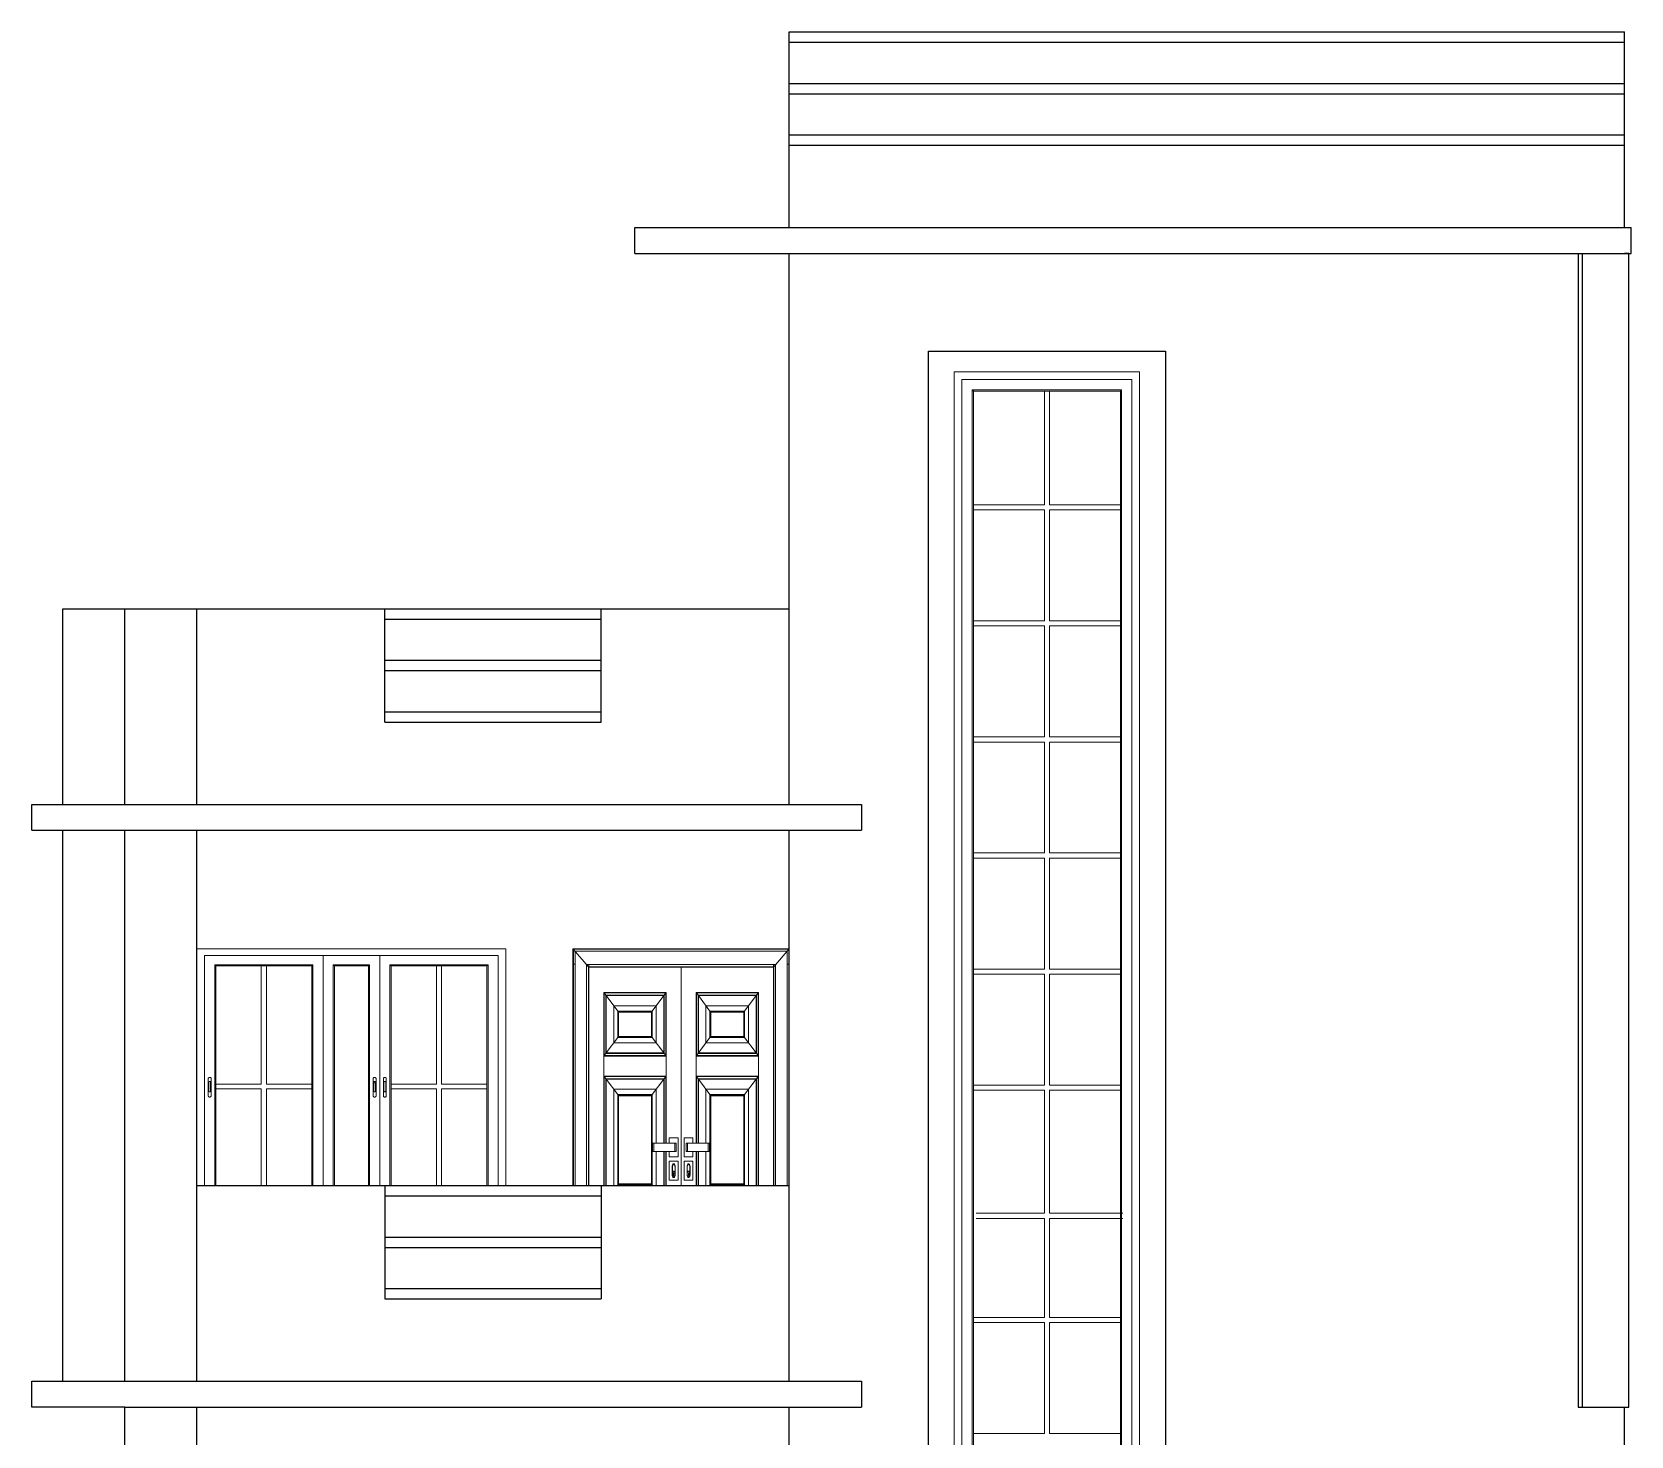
# Model space of a CAD drawing. Header units: inches. Extents: x -10117506 to -5032697, y -6529230 to -3254494.
# Drawn here: x -5047812.7 to -5047502.3, y -3261093.3 to -3260820.6 of the extents above; entities that cross this region are included whole.
import ezdxf

# ---------------------------------------------------------------- set-up
doc = ezdxf.new("R2010")
doc.units = ezdxf.units.IN
doc.header["$LTSCALE"] = 2
doc.header["$MEASUREMENT"] = 0
doc.layers.get('0').update_dxf_attribs({"linetype": 'CONTINUOUS'})
doc.layers.add('F-FURNITURE', color=30, linetype='CONTINUOUS', lineweight=13)
doc.layers.add('window', color=4, linetype='CONTINUOUS', lineweight=13)

msp = doc.modelspace()

# ---------------------------------------------------------------- linework, layer by layer
at = {"ltscale": 0.5}
for p, q in [((-5047665.7, -3260820.63), (-5047503.57, -3260820.63)), ((-5047665.7, -3260858.63), (-5047665.7, -3260820.63)), ((-5047503.57, -3260858.63), (-5047503.57, -3260820.63)), ((-5047665.7, -3260822.63), (-5047503.57, -3260822.63)), ((-5047665.7, -3260830.63), (-5047503.57, -3260830.63)), ((-5047665.7, -3260832.63), (-5047503.57, -3260832.63)), ((-5047665.7, -3260840.63), (-5047503.57, -3260840.63)), ((-5047665.7, -3260842.63), (-5047503.57, -3260842.63)), ((-5047695.7, -3260858.63), (-5047502.32, -3260858.63)), ((-5047695.7, -3260863.63), (-5047695.7, -3260858.63)), ((-5047502.32, -3260863.63), (-5047502.32, -3260858.63)), ((-5047695.7, -3260863.63), (-5047502.32, -3260863.63)), ((-5047665.7, -3260970.63), (-5047665.7, -3260863.63)), ((-5047512.6, -3260863.63), (-5047512.6, -3261087.63)), ((-5047511.76, -3261087.63), (-5047511.76, -3260863.63)), ((-5047502.74, -3260863.63), (-5047503.57, -3260863.63)), ((-5047502.74, -3261087.63), (-5047502.74, -3260863.63)), ((-5047638.7, -3260886.63), (-5047638.7, -3260882.63)), ((-5047638.7, -3260882.63), (-5047592.7, -3260882.63)), ((-5047592.7, -3260882.63), (-5047592.7, -3261167.63)), ((-5047638.7, -3261167.63), (-5047638.7, -3260886.63)), ((-5047806.7, -3260970.63), (-5047806.7, -3260932.63)), ((-5047806.7, -3260932.63), (-5047794.7, -3260932.63)), ((-5047794.7, -3260970.63), (-5047794.7, -3260932.63)), ((-5047794.7, -3260932.63), (-5047665.7, -3260932.63)), ((-5047780.7, -3260970.63), (-5047780.7, -3260932.63)), ((-5047744.2, -3260954.63), (-5047744.2, -3260932.63)), ((-5047702.2, -3260954.63), (-5047702.2, -3260932.63)), ((-5047744.2, -3260934.63), (-5047702.2, -3260934.63)), ((-5047744.2, -3260942.63), (-5047702.2, -3260942.63)), ((-5047744.2, -3260944.63), (-5047702.2, -3260944.63)), ((-5047744.2, -3260952.63), (-5047702.2, -3260952.63)), ((-5047744.2, -3260954.63), (-5047702.2, -3260954.63)), ((-5047812.7, -3260970.63), (-5047651.7, -3260970.63)), ((-5047812.7, -3260975.63), (-5047812.7, -3260970.63)), ((-5047651.7, -3260970.63), (-5047651.7, -3260975.63)), ((-5047812.7, -3260975.63), (-5047651.7, -3260975.63)), ((-5047806.7, -3261082.63), (-5047806.7, -3260975.63)), ((-5047794.7, -3261082.63), (-5047794.7, -3260975.63)), ((-5047780.7, -3261082.63), (-5047780.7, -3260975.63)), ((-5047665.7, -3261082.63), (-5047665.7, -3260975.63)), ((-5047780.7, -3261044.63), (-5047665.7, -3261044.63)), ((-5047744.2, -3261044.63), (-5047744.2, -3261066.63)), ((-5047744.2, -3261046.63), (-5047702.2, -3261046.63)), ((-5047702.2, -3261044.63), (-5047702.2, -3261066.63)), ((-5047744.2, -3261054.63), (-5047702.2, -3261054.63)), ((-5047744.2, -3261056.63), (-5047702.2, -3261056.63)), ((-5047744.2, -3261064.63), (-5047702.2, -3261064.63)), ((-5047744.2, -3261066.63), (-5047702.2, -3261066.63)), ((-5047812.7, -3261082.63), (-5047651.7, -3261082.63)), ((-5047812.7, -3261087.63), (-5047812.7, -3261082.63)), ((-5047651.7, -3261082.63), (-5047651.7, -3261087.63)), ((-5047794.7, -3261087.63), (-5047812.7, -3261087.63)), ((-5047794.7, -3261087.63), (-5047651.7, -3261087.63)), ((-5047794.7, -3261194.63), (-5047794.7, -3261087.63)), ((-5047780.7, -3261194.63), (-5047780.7, -3261087.63)), ((-5047665.7, -3261194.63), (-5047665.7, -3261087.63)), ((-5047512.6, -3261087.63), (-5047502.74, -3261087.63)), ((-5047503.57, -3261194.63), (-5047503.57, -3261087.63))]:
    msp.add_line(p, q, dxfattribs=at)
at = {"layer": 'F-FURNITURE'}
for p, q in [((-5047707.7, -3261044.63), (-5047707.7, -3260998.63)), ((-5047707.7, -3260998.63), (-5047665.7, -3260998.63)), ((-5047707.63, -3261044.63), (-5047707.63, -3260998.71)), ((-5047707.63, -3260998.71), (-5047665.76, -3260998.71)), ((-5047707.63, -3260998.71), (-5047704.7, -3261002.13)), ((-5047707.61, -3260998.73), (-5047665.78, -3260998.73)), ((-5047707.61, -3261001.63), (-5047707.61, -3260998.73)), ((-5047707.27, -3261044.63), (-5047707.27, -3260999.13)), ((-5047707.27, -3260999.13), (-5047666.12, -3260999.13)), ((-5047665.76, -3260998.71), (-5047668.7, -3261002.13)), ((-5047666.12, -3260999.13), (-5047666.12, -3261044.63)), ((-5047665.78, -3260998.73), (-5047665.78, -3261044.63)), ((-5047665.76, -3260998.71), (-5047665.76, -3261044.63)), ((-5047707.61, -3261001.63), (-5047707.55, -3261001.63)), ((-5047707.61, -3261044.63), (-5047707.61, -3261001.63)), ((-5047707.51, -3261001.63), (-5047707.47, -3261001.63)), ((-5047707.42, -3261001.63), (-5047707.32, -3261001.63)), ((-5047705.04, -3261044.63), (-5047705.04, -3261001.73)), ((-5047705.04, -3261001.73), (-5047668.35, -3261001.73)), ((-5047704.7, -3261044.63), (-5047704.7, -3261002.13)), ((-5047704.7, -3261002.13), (-5047668.7, -3261002.13)), ((-5047704.61, -3261001.73), (-5047704.61, -3261001.79)), ((-5047704.61, -3261001.84), (-5047704.61, -3261001.89)), ((-5047704.61, -3261001.94), (-5047704.61, -3261002.02)), ((-5047704.61, -3261002.05), (-5047704.61, -3261002.13)), ((-5047704.61, -3261044.63), (-5047704.61, -3261002.23)), ((-5047704.61, -3261002.23), (-5047668.78, -3261002.23)), ((-5047686.7, -3261044.63), (-5047686.7, -3261002.23)), ((-5047668.78, -3261001.73), (-5047668.78, -3261001.79)), ((-5047668.78, -3261001.84), (-5047668.78, -3261001.89)), ((-5047668.78, -3261001.94), (-5047668.78, -3261002.02)), ((-5047668.78, -3261002.05), (-5047668.78, -3261002.13)), ((-5047668.78, -3261002.23), (-5047668.78, -3261044.63)), ((-5047668.7, -3261002.13), (-5047668.7, -3261044.63)), ((-5047668.35, -3261001.73), (-5047668.35, -3261044.63)), ((-5047666.12, -3261001.63), (-5047666.02, -3261001.63)), ((-5047665.97, -3261001.63), (-5047665.92, -3261001.63)), ((-5047665.88, -3261001.63), (-5047665.81, -3261001.63)), ((-5047701.71, -3261044.63), (-5047701.71, -3261007.13)), ((-5047689.59, -3261007.13), (-5047701.71, -3261007.13)), ((-5047701.64, -3261019.4), (-5047701.64, -3261007.23)), ((-5047701.64, -3261007.23), (-5047689.67, -3261007.23)), ((-5047701.64, -3261007.23), (-5047701.31, -3261007.68)), ((-5047690, -3261007.68), (-5047689.67, -3261007.23)), ((-5047689.67, -3261007.23), (-5047689.67, -3261019.4)), ((-5047689.59, -3261007.13), (-5047689.59, -3261036.41)), ((-5047683.8, -3261036.41), (-5047683.8, -3261007.13)), ((-5047671.68, -3261007.13), (-5047683.8, -3261007.13)), ((-5047683.72, -3261019.4), (-5047683.72, -3261007.23)), ((-5047683.72, -3261007.23), (-5047671.75, -3261007.23)), ((-5047683.72, -3261007.23), (-5047683.39, -3261007.68)), ((-5047672.08, -3261007.68), (-5047671.75, -3261007.23)), ((-5047671.75, -3261007.23), (-5047671.75, -3261019.4)), ((-5047671.68, -3261007.13), (-5047671.68, -3261044.63)), ((-5047701.31, -3261018.96), (-5047701.31, -3261007.68)), ((-5047701.31, -3261007.68), (-5047690, -3261007.68)), ((-5047701.25, -3261018.88), (-5047701.25, -3261007.75)), ((-5047701.25, -3261007.75), (-5047690.05, -3261007.75)), ((-5047699.01, -3261010.74), (-5047701.25, -3261007.75)), ((-5047691.52, -3261009.71), (-5047699.78, -3261009.71)), ((-5047699.78, -3261009.71), (-5047699.78, -3261016.92)), ((-5047690.05, -3261007.75), (-5047692.29, -3261010.74)), ((-5047691.52, -3261016.92), (-5047691.52, -3261009.71)), ((-5047690.05, -3261007.75), (-5047690.05, -3261018.88)), ((-5047690, -3261007.68), (-5047690, -3261018.96)), ((-5047689.98, -3261007.65), (-5047689.98, -3261018.98)), ((-5047683.39, -3261018.96), (-5047683.39, -3261007.68)), ((-5047683.39, -3261007.68), (-5047672.08, -3261007.68)), ((-5047683.34, -3261018.88), (-5047683.34, -3261007.75)), ((-5047683.34, -3261007.75), (-5047672.14, -3261007.75)), ((-5047681.1, -3261010.74), (-5047683.34, -3261007.75)), ((-5047673.61, -3261009.71), (-5047681.87, -3261009.71)), ((-5047681.87, -3261009.71), (-5047681.87, -3261016.92)), ((-5047672.14, -3261007.75), (-5047674.38, -3261010.74)), ((-5047673.61, -3261016.92), (-5047673.61, -3261009.71)), ((-5047672.14, -3261007.75), (-5047672.14, -3261018.88)), ((-5047672.08, -3261007.68), (-5047672.08, -3261018.96)), ((-5047672.06, -3261007.65), (-5047672.06, -3261018.98)), ((-5047692.29, -3261010.74), (-5047699.01, -3261010.74)), ((-5047699.01, -3261010.74), (-5047699.01, -3261015.89)), ((-5047698.93, -3261010.84), (-5047698.93, -3261015.79)), ((-5047692.37, -3261010.84), (-5047698.93, -3261010.84)), ((-5047698.86, -3261010.94), (-5047698.86, -3261015.69)), ((-5047692.45, -3261010.94), (-5047698.86, -3261010.94)), ((-5047692.45, -3261015.69), (-5047692.45, -3261010.94)), ((-5047692.37, -3261015.79), (-5047692.37, -3261010.84)), ((-5047692.29, -3261015.89), (-5047692.29, -3261010.74)), ((-5047674.38, -3261010.74), (-5047681.1, -3261010.74)), ((-5047681.1, -3261010.74), (-5047681.1, -3261015.89)), ((-5047681.02, -3261010.84), (-5047681.02, -3261015.79)), ((-5047674.46, -3261010.84), (-5047681.02, -3261010.84)), ((-5047680.94, -3261010.94), (-5047680.94, -3261015.69)), ((-5047674.53, -3261010.94), (-5047680.94, -3261010.94)), ((-5047674.53, -3261015.69), (-5047674.53, -3261010.94)), ((-5047674.46, -3261015.79), (-5047674.46, -3261010.84)), ((-5047674.38, -3261015.89), (-5047674.38, -3261010.74)), ((-5047701.25, -3261018.88), (-5047699.01, -3261015.89)), ((-5047699.01, -3261015.89), (-5047692.29, -3261015.89)), ((-5047698.93, -3261015.79), (-5047692.37, -3261015.79)), ((-5047698.86, -3261015.69), (-5047692.45, -3261015.69)), ((-5047692.29, -3261015.89), (-5047690.05, -3261018.88)), ((-5047683.34, -3261018.88), (-5047681.1, -3261015.89)), ((-5047681.1, -3261015.89), (-5047674.38, -3261015.89)), ((-5047681.02, -3261015.79), (-5047674.46, -3261015.79)), ((-5047680.94, -3261015.69), (-5047674.53, -3261015.69)), ((-5047674.38, -3261015.89), (-5047672.14, -3261018.88)), ((-5047689.59, -3261019.5), (-5047701.71, -3261019.5)), ((-5047701.64, -3261019.4), (-5047701.31, -3261018.96)), ((-5047689.67, -3261019.4), (-5047701.64, -3261019.4)), ((-5047689.98, -3261018.98), (-5047701.33, -3261018.98)), ((-5047690, -3261018.96), (-5047701.31, -3261018.96)), ((-5047690.05, -3261018.88), (-5047701.25, -3261018.88)), ((-5047699.78, -3261016.92), (-5047691.52, -3261016.92)), ((-5047689.67, -3261019.4), (-5047690, -3261018.96)), ((-5047671.68, -3261019.5), (-5047683.8, -3261019.5)), ((-5047683.72, -3261019.4), (-5047683.39, -3261018.96)), ((-5047671.75, -3261019.4), (-5047683.72, -3261019.4)), ((-5047672.06, -3261018.98), (-5047683.41, -3261018.98)), ((-5047672.08, -3261018.96), (-5047683.39, -3261018.96)), ((-5047672.14, -3261018.88), (-5047683.34, -3261018.88)), ((-5047681.87, -3261016.92), (-5047673.61, -3261016.92)), ((-5047671.75, -3261019.4), (-5047672.08, -3261018.96)), ((-5047689.59, -3261023.37), (-5047701.71, -3261023.37)), ((-5047701.64, -3261044.63), (-5047701.64, -3261023.47)), ((-5047701.64, -3261023.47), (-5047689.67, -3261023.47)), ((-5047701.64, -3261023.47), (-5047701.33, -3261023.88)), ((-5047701.33, -3261023.88), (-5047689.98, -3261023.88)), ((-5047701.33, -3261023.88), (-5047701.31, -3261023.9)), ((-5047701.31, -3261044.63), (-5047701.31, -3261023.9)), ((-5047701.31, -3261023.9), (-5047689.99, -3261023.9)), ((-5047699.01, -3261026.97), (-5047701.25, -3261023.98)), ((-5047701.25, -3261044.63), (-5047701.25, -3261023.98)), ((-5047701.25, -3261023.98), (-5047690.05, -3261023.98)), ((-5047699.78, -3261025.94), (-5047691.52, -3261025.94)), ((-5047699.78, -3261025.94), (-5047699.78, -3261044.63)), ((-5047690.05, -3261023.98), (-5047692.29, -3261026.97)), ((-5047691.52, -3261025.94), (-5047691.52, -3261036.41)), ((-5047690.05, -3261023.98), (-5047690.05, -3261036.41)), ((-5047689.98, -3261023.88), (-5047689.99, -3261023.9)), ((-5047689.99, -3261023.9), (-5047689.99, -3261036.41)), ((-5047689.67, -3261023.47), (-5047689.98, -3261023.88)), ((-5047689.98, -3261023.88), (-5047689.98, -3261036.41)), ((-5047689.67, -3261023.47), (-5047689.67, -3261036.41)), ((-5047671.68, -3261023.37), (-5047683.8, -3261023.37)), ((-5047683.72, -3261036.41), (-5047683.72, -3261023.47)), ((-5047683.72, -3261023.47), (-5047671.75, -3261023.47)), ((-5047683.72, -3261023.47), (-5047683.41, -3261023.88)), ((-5047683.41, -3261023.88), (-5047672.06, -3261023.88)), ((-5047683.41, -3261023.88), (-5047683.4, -3261023.9)), ((-5047683.4, -3261036.41), (-5047683.4, -3261023.9)), ((-5047683.4, -3261023.9), (-5047672.08, -3261023.9)), ((-5047681.1, -3261026.97), (-5047683.34, -3261023.98)), ((-5047683.34, -3261036.41), (-5047683.34, -3261023.98)), ((-5047683.34, -3261023.98), (-5047672.14, -3261023.98)), ((-5047681.87, -3261025.94), (-5047673.61, -3261025.94)), ((-5047681.87, -3261025.94), (-5047681.87, -3261036.41)), ((-5047672.14, -3261023.98), (-5047674.38, -3261026.97)), ((-5047673.61, -3261025.94), (-5047673.61, -3261044.63)), ((-5047672.14, -3261023.98), (-5047672.14, -3261044.63)), ((-5047672.06, -3261023.88), (-5047672.08, -3261023.9)), ((-5047672.08, -3261023.9), (-5047672.08, -3261044.63)), ((-5047671.75, -3261023.47), (-5047672.06, -3261023.88)), ((-5047672.06, -3261023.88), (-5047672.06, -3261044.63)), ((-5047671.75, -3261023.47), (-5047671.75, -3261044.63)), ((-5047699.01, -3261026.97), (-5047692.29, -3261026.97)), ((-5047699.01, -3261044.5), (-5047699.01, -3261026.97)), ((-5047692.37, -3261027.08), (-5047698.93, -3261027.08)), ((-5047698.93, -3261027.08), (-5047698.93, -3261044.39)), ((-5047692.45, -3261027.18), (-5047698.86, -3261027.18)), ((-5047698.86, -3261027.18), (-5047698.86, -3261044.29)), ((-5047692.45, -3261044.29), (-5047692.45, -3261027.18)), ((-5047692.37, -3261044.39), (-5047692.37, -3261027.08)), ((-5047692.29, -3261026.97), (-5047692.29, -3261044.5)), ((-5047681.1, -3261026.97), (-5047674.38, -3261026.97)), ((-5047681.1, -3261044.5), (-5047681.1, -3261026.97)), ((-5047674.46, -3261027.08), (-5047681.02, -3261027.08)), ((-5047681.02, -3261027.08), (-5047681.02, -3261044.39)), ((-5047674.53, -3261027.18), (-5047680.94, -3261027.18)), ((-5047680.94, -3261027.18), (-5047680.94, -3261044.29)), ((-5047674.53, -3261044.29), (-5047674.53, -3261027.18)), ((-5047674.46, -3261044.39), (-5047674.46, -3261027.08)), ((-5047674.38, -3261026.97), (-5047674.38, -3261044.5)), ((-5047692.22, -3261036.41), (-5047692.22, -3261038.01)), ((-5047692.22, -3261036.41), (-5047687.66, -3261036.41)), ((-5047692.22, -3261038.01), (-5047687.66, -3261038.01)), ((-5047691.97, -3261036.41), (-5047691.97, -3261038.01)), ((-5047691.52, -3261038.01), (-5047691.52, -3261044.63)), ((-5047690.05, -3261038.01), (-5047690.05, -3261044.63)), ((-5047689.99, -3261038.01), (-5047689.99, -3261044.63)), ((-5047689.98, -3261038.01), (-5047689.98, -3261044.63)), ((-5047689.67, -3261038.01), (-5047689.67, -3261044.63)), ((-5047689.59, -3261038.01), (-5047689.59, -3261044.63)), ((-5047688.99, -3261035.35), (-5047688.99, -3261036.41)), ((-5047687.29, -3261035.35), (-5047688.99, -3261035.35)), ((-5047688.99, -3261038.01), (-5047688.99, -3261039.07)), ((-5047687.9, -3261036.41), (-5047687.9, -3261038.01)), ((-5047687.66, -3261036.41), (-5047687.66, -3261038.01)), ((-5047687.29, -3261035.35), (-5047687.29, -3261039.07)), ((-5047684.4, -3261035.35), (-5047686.1, -3261035.35)), ((-5047686.1, -3261035.35), (-5047686.1, -3261039.07)), ((-5047685.73, -3261036.41), (-5047685.73, -3261038.01)), ((-5047681.17, -3261036.41), (-5047685.73, -3261036.41)), ((-5047681.17, -3261038.01), (-5047685.73, -3261038.01)), ((-5047685.49, -3261036.41), (-5047685.49, -3261038.01)), ((-5047684.4, -3261035.35), (-5047684.4, -3261036.41)), ((-5047684.4, -3261038.01), (-5047684.4, -3261039.07)), ((-5047683.8, -3261044.63), (-5047683.8, -3261038.01)), ((-5047683.72, -3261044.63), (-5047683.72, -3261038.01)), ((-5047683.4, -3261044.63), (-5047683.4, -3261038.01)), ((-5047683.34, -3261044.63), (-5047683.34, -3261038.01)), ((-5047681.87, -3261044.63), (-5047681.87, -3261038.01)), ((-5047681.42, -3261036.41), (-5047681.42, -3261038.01)), ((-5047681.17, -3261036.41), (-5047681.17, -3261038.01)), ((-5047688.99, -3261039.07), (-5047687.29, -3261039.07)), ((-5047688.99, -3261039.87), (-5047687.29, -3261039.87)), ((-5047688.99, -3261043.59), (-5047688.99, -3261039.87)), ((-5047688.44, -3261040.89), (-5047688.45, -3261041.07)), ((-5047688.45, -3261042.4), (-5047688.45, -3261041.07)), ((-5047688.41, -3261040.73), (-5047688.44, -3261040.89)), ((-5047688.36, -3261040.6), (-5047688.41, -3261040.73)), ((-5047688.4, -3261041.07), (-5047688.39, -3261040.92)), ((-5047688.4, -3261042.39), (-5047688.4, -3261041.07)), ((-5047688.39, -3261040.92), (-5047688.37, -3261040.78)), ((-5047688.37, -3261040.78), (-5047688.33, -3261040.67)), ((-5047688.3, -3261040.49), (-5047688.36, -3261040.6)), ((-5047688.33, -3261040.67), (-5047688.27, -3261040.58)), ((-5047688.22, -3261040.42), (-5047688.3, -3261040.49)), ((-5047688.27, -3261040.58), (-5047688.21, -3261040.52)), ((-5047688.14, -3261040.4), (-5047688.22, -3261040.42)), ((-5047688.21, -3261040.52), (-5047688.14, -3261040.5)), ((-5047688.06, -3261040.42), (-5047688.14, -3261040.4)), ((-5047688.14, -3261040.5), (-5047688.08, -3261040.52)), ((-5047688.08, -3261040.52), (-5047688.01, -3261040.58)), ((-5047687.99, -3261040.49), (-5047688.06, -3261040.42)), ((-5047688.01, -3261040.58), (-5047687.96, -3261040.67)), ((-5047687.93, -3261040.6), (-5047687.99, -3261040.49)), ((-5047687.96, -3261040.67), (-5047687.92, -3261040.78)), ((-5047687.88, -3261040.73), (-5047687.93, -3261040.6)), ((-5047687.92, -3261040.78), (-5047687.89, -3261040.92)), ((-5047687.89, -3261040.92), (-5047687.88, -3261041.07)), ((-5047687.85, -3261040.89), (-5047687.88, -3261040.73)), ((-5047687.88, -3261041.07), (-5047687.88, -3261042.39)), ((-5047687.84, -3261041.07), (-5047687.85, -3261040.89)), ((-5047687.84, -3261042.4), (-5047687.84, -3261041.07)), ((-5047687.29, -3261039.87), (-5047687.29, -3261043.59)), ((-5047686.1, -3261039.07), (-5047684.4, -3261039.07)), ((-5047686.1, -3261039.87), (-5047686.1, -3261043.59)), ((-5047684.4, -3261039.87), (-5047686.1, -3261039.87)), ((-5047685.55, -3261041.07), (-5047685.54, -3261040.89)), ((-5047685.55, -3261042.4), (-5047685.55, -3261041.07)), ((-5047685.54, -3261040.89), (-5047685.51, -3261040.73)), ((-5047685.51, -3261040.73), (-5047685.46, -3261040.6)), ((-5047685.5, -3261040.92), (-5047685.51, -3261041.07)), ((-5047685.51, -3261041.07), (-5047685.51, -3261042.39)), ((-5047685.47, -3261040.78), (-5047685.5, -3261040.92)), ((-5047685.43, -3261040.67), (-5047685.47, -3261040.78)), ((-5047685.46, -3261040.6), (-5047685.4, -3261040.49)), ((-5047685.38, -3261040.58), (-5047685.43, -3261040.67)), ((-5047685.4, -3261040.49), (-5047685.33, -3261040.42)), ((-5047685.31, -3261040.52), (-5047685.38, -3261040.58)), ((-5047685.33, -3261040.42), (-5047685.25, -3261040.4)), ((-5047685.25, -3261040.5), (-5047685.31, -3261040.52)), ((-5047685.25, -3261040.4), (-5047685.17, -3261040.42)), ((-5047685.18, -3261040.52), (-5047685.25, -3261040.5)), ((-5047685.12, -3261040.58), (-5047685.18, -3261040.52)), ((-5047685.17, -3261040.42), (-5047685.1, -3261040.49)), ((-5047685.06, -3261040.67), (-5047685.12, -3261040.58)), ((-5047685.1, -3261040.49), (-5047685.03, -3261040.6)), ((-5047685.02, -3261040.78), (-5047685.06, -3261040.67)), ((-5047685.03, -3261040.6), (-5047684.98, -3261040.73)), ((-5047685, -3261040.92), (-5047685.02, -3261040.78)), ((-5047684.99, -3261041.07), (-5047685, -3261040.92)), ((-5047684.99, -3261042.39), (-5047684.99, -3261041.07)), ((-5047684.98, -3261040.73), (-5047684.95, -3261040.89)), ((-5047684.95, -3261040.89), (-5047684.94, -3261041.07)), ((-5047684.94, -3261042.4), (-5047684.94, -3261041.07)), ((-5047684.4, -3261043.59), (-5047684.4, -3261039.87)), ((-5047699.11, -3261044.63), (-5047699.01, -3261044.5)), ((-5047692.29, -3261044.5), (-5047699.01, -3261044.5)), ((-5047698.93, -3261044.39), (-5047692.37, -3261044.39)), ((-5047698.86, -3261044.29), (-5047692.45, -3261044.29)), ((-5047692.29, -3261044.5), (-5047692.19, -3261044.63)), ((-5047687.29, -3261043.59), (-5047688.99, -3261043.59)), ((-5047688.45, -3261042.4), (-5047688.44, -3261042.57)), ((-5047688.44, -3261042.57), (-5047688.41, -3261042.73)), ((-5047688.41, -3261042.73), (-5047688.36, -3261042.87)), ((-5047688.39, -3261042.26), (-5047688.4, -3261042.39)), ((-5047688.4, -3261042.39), (-5047688.4, -3261042.4)), ((-5047688.4, -3261042.4), (-5047688.39, -3261042.54)), ((-5047688.4, -3261042.4), (-5047688.4, -3261042.4)), ((-5047688.37, -3261042.12), (-5047688.39, -3261042.26)), ((-5047688.39, -3261042.54), (-5047688.39, -3261042.55)), ((-5047688.39, -3261042.55), (-5047688.37, -3261042.68)), ((-5047688.33, -3261042), (-5047688.37, -3261042.12)), ((-5047688.37, -3261042.68), (-5047688.37, -3261042.69)), ((-5047688.37, -3261042.69), (-5047688.33, -3261042.8)), ((-5047688.36, -3261042.87), (-5047688.3, -3261042.97)), ((-5047688.27, -3261041.91), (-5047688.33, -3261042)), ((-5047688.33, -3261042.8), (-5047688.32, -3261042.8)), ((-5047688.32, -3261042.8), (-5047688.27, -3261042.89)), ((-5047688.3, -3261042.97), (-5047688.22, -3261043.04)), ((-5047688.21, -3261041.85), (-5047688.27, -3261041.91)), ((-5047688.27, -3261042.89), (-5047688.27, -3261042.89)), ((-5047688.27, -3261042.89), (-5047688.21, -3261042.94)), ((-5047688.22, -3261043.04), (-5047688.14, -3261043.06)), ((-5047688.15, -3261041.83), (-5047688.21, -3261041.85)), ((-5047688.21, -3261042.94), (-5047688.21, -3261042.95)), ((-5047688.21, -3261042.95), (-5047688.14, -3261042.96)), ((-5047688.17, -3261042.13), (-5047688.11, -3261042.13)), ((-5047688.17, -3261042.66), (-5047688.17, -3261042.13)), ((-5047688.11, -3261042.66), (-5047688.17, -3261042.66)), ((-5047688.08, -3261041.85), (-5047688.15, -3261041.83)), ((-5047688.14, -3261042.96), (-5047688.08, -3261042.94)), ((-5047688.14, -3261042.96), (-5047688.14, -3261042.96)), ((-5047688.14, -3261043.06), (-5047688.06, -3261043.04)), ((-5047688.11, -3261042.13), (-5047688.11, -3261042.66)), ((-5047688.02, -3261041.9), (-5047688.08, -3261041.85)), ((-5047688.08, -3261042.94), (-5047688.07, -3261042.94)), ((-5047688.07, -3261042.94), (-5047688.01, -3261042.89)), ((-5047688.06, -3261043.04), (-5047687.99, -3261042.97)), ((-5047687.96, -3261041.99), (-5047688.02, -3261041.9)), ((-5047688.01, -3261042.88), (-5047687.96, -3261042.8)), ((-5047688.01, -3261042.89), (-5047688.01, -3261042.88)), ((-5047687.99, -3261042.97), (-5047687.93, -3261042.87)), ((-5047687.92, -3261042.11), (-5047687.96, -3261041.99)), ((-5047687.96, -3261042.79), (-5047687.92, -3261042.68)), ((-5047687.96, -3261042.8), (-5047687.96, -3261042.79)), ((-5047687.93, -3261042.87), (-5047687.88, -3261042.73)), ((-5047687.89, -3261042.24), (-5047687.92, -3261042.11)), ((-5047687.92, -3261042.67), (-5047687.89, -3261042.54)), ((-5047687.92, -3261042.68), (-5047687.92, -3261042.67)), ((-5047687.88, -3261042.39), (-5047687.89, -3261042.24)), ((-5047687.89, -3261042.54), (-5047687.88, -3261042.39)), ((-5047687.89, -3261042.54), (-5047687.89, -3261042.54)), ((-5047687.88, -3261042.73), (-5047687.85, -3261042.57)), ((-5047687.85, -3261042.57), (-5047687.84, -3261042.4)), ((-5047686.1, -3261043.59), (-5047684.4, -3261043.59)), ((-5047685.54, -3261042.57), (-5047685.55, -3261042.4)), ((-5047685.51, -3261042.73), (-5047685.54, -3261042.57)), ((-5047685.51, -3261042.39), (-5047685.5, -3261042.24)), ((-5047685.5, -3261042.54), (-5047685.51, -3261042.39)), ((-5047685.46, -3261042.87), (-5047685.51, -3261042.73)), ((-5047685.5, -3261042.24), (-5047685.47, -3261042.11)), ((-5047685.5, -3261042.54), (-5047685.5, -3261042.54)), ((-5047685.47, -3261042.67), (-5047685.5, -3261042.54)), ((-5047685.47, -3261042.11), (-5047685.43, -3261041.99)), ((-5047685.47, -3261042.68), (-5047685.47, -3261042.67)), ((-5047685.43, -3261042.79), (-5047685.47, -3261042.68)), ((-5047685.4, -3261042.97), (-5047685.46, -3261042.87)), ((-5047685.43, -3261041.99), (-5047685.37, -3261041.9)), ((-5047685.43, -3261042.8), (-5047685.43, -3261042.79)), ((-5047685.38, -3261042.88), (-5047685.43, -3261042.8)), ((-5047685.33, -3261043.04), (-5047685.4, -3261042.97)), ((-5047685.38, -3261042.89), (-5047685.38, -3261042.88)), ((-5047685.32, -3261042.94), (-5047685.38, -3261042.89)), ((-5047685.37, -3261041.9), (-5047685.31, -3261041.85)), ((-5047685.25, -3261043.06), (-5047685.33, -3261043.04)), ((-5047685.31, -3261042.94), (-5047685.32, -3261042.94)), ((-5047685.31, -3261041.85), (-5047685.24, -3261041.83)), ((-5047685.25, -3261042.96), (-5047685.31, -3261042.94)), ((-5047685.28, -3261042.13), (-5047685.28, -3261042.66)), ((-5047685.22, -3261042.13), (-5047685.28, -3261042.13)), ((-5047685.28, -3261042.66), (-5047685.22, -3261042.66)), ((-5047685.18, -3261042.95), (-5047685.25, -3261042.96)), ((-5047685.25, -3261042.96), (-5047685.25, -3261042.96)), ((-5047685.17, -3261043.04), (-5047685.25, -3261043.06)), ((-5047685.24, -3261041.83), (-5047685.18, -3261041.85)), ((-5047685.22, -3261042.66), (-5047685.22, -3261042.13)), ((-5047685.18, -3261041.85), (-5047685.12, -3261041.91)), ((-5047685.12, -3261042.89), (-5047685.18, -3261042.94)), ((-5047685.18, -3261042.94), (-5047685.18, -3261042.95)), ((-5047685.1, -3261042.97), (-5047685.17, -3261043.04)), ((-5047685.12, -3261041.91), (-5047685.06, -3261042)), ((-5047685.07, -3261042.8), (-5047685.12, -3261042.89)), ((-5047685.12, -3261042.89), (-5047685.12, -3261042.89)), ((-5047685.03, -3261042.87), (-5047685.1, -3261042.97)), ((-5047685.06, -3261042.8), (-5047685.07, -3261042.8)), ((-5047685.06, -3261042), (-5047685.02, -3261042.12)), ((-5047685.02, -3261042.69), (-5047685.06, -3261042.8)), ((-5047684.98, -3261042.73), (-5047685.03, -3261042.87)), ((-5047685.02, -3261042.12), (-5047685, -3261042.26)), ((-5047685, -3261042.55), (-5047685.02, -3261042.68)), ((-5047685.02, -3261042.68), (-5047685.02, -3261042.69)), ((-5047685, -3261042.26), (-5047684.99, -3261042.39)), ((-5047684.99, -3261042.4), (-5047685, -3261042.54)), ((-5047685, -3261042.54), (-5047685, -3261042.55)), ((-5047684.99, -3261042.39), (-5047684.99, -3261042.4)), ((-5047684.99, -3261042.4), (-5047684.99, -3261042.4)), ((-5047684.95, -3261042.57), (-5047684.98, -3261042.73)), ((-5047684.94, -3261042.4), (-5047684.95, -3261042.57)), ((-5047681.2, -3261044.63), (-5047681.1, -3261044.5)), ((-5047674.38, -3261044.5), (-5047681.1, -3261044.5)), ((-5047681.02, -3261044.39), (-5047674.46, -3261044.39)), ((-5047680.94, -3261044.29), (-5047674.53, -3261044.29)), ((-5047674.38, -3261044.5), (-5047674.28, -3261044.63))]:
    msp.add_line(p, q, dxfattribs=at)
at = {"layer": 'window'}
for p, q in [((-5047633.7, -3261164.63), (-5047633.7, -3260886.63)), ((-5047597.7, -3260886.63), (-5047633.7, -3260886.63)), ((-5047632.2, -3260888.13), (-5047599.19, -3260888.13)), ((-5047632.2, -3260888.13), (-5047632.2, -3261162.63)), ((-5047599.19, -3261162.63), (-5047599.19, -3260888.13)), ((-5047597.7, -3261164.63), (-5047597.7, -3260886.63)), ((-5047601.19, -3260890.13), (-5047630.2, -3260890.13)), ((-5047630.2, -3260890.13), (-5047630.2, -3261161.13)), ((-5047629.95, -3260890.38), (-5047630.2, -3260890.13)), ((-5047629.95, -3260890.38), (-5047629.95, -3261160.88)), ((-5047629.95, -3260890.38), (-5047601.44, -3260890.38)), ((-5047616.19, -3260890.38), (-5047616.19, -3260912.43)), ((-5047615.19, -3260890.38), (-5047615.19, -3260912.43)), ((-5047601.44, -3260890.38), (-5047601.19, -3260890.13)), ((-5047601.44, -3261160.88), (-5047601.44, -3260890.38)), ((-5047601.19, -3261161.13), (-5047601.19, -3260890.13)), ((-5047629.95, -3260912.43), (-5047616.19, -3260912.43)), ((-5047629.95, -3260913.43), (-5047616.19, -3260913.43)), ((-5047616.19, -3260913.43), (-5047616.19, -3260934.97)), ((-5047615.19, -3260912.43), (-5047601.44, -3260912.43)), ((-5047615.19, -3260913.43), (-5047615.19, -3260934.97)), ((-5047615.19, -3260913.43), (-5047601.44, -3260913.43)), ((-5047629.95, -3260934.97), (-5047616.19, -3260934.97)), ((-5047629.95, -3260935.97), (-5047616.19, -3260935.97)), ((-5047616.19, -3260935.97), (-5047616.19, -3260957.51)), ((-5047615.19, -3260934.97), (-5047601.44, -3260934.97)), ((-5047615.19, -3260935.97), (-5047615.19, -3260957.51)), ((-5047615.19, -3260935.97), (-5047601.44, -3260935.97)), ((-5047629.95, -3260957.51), (-5047616.19, -3260957.51)), ((-5047615.19, -3260957.51), (-5047601.44, -3260957.51)), ((-5047629.95, -3260958.51), (-5047616.19, -3260958.51)), ((-5047616.19, -3260958.51), (-5047616.19, -3260980.05)), ((-5047615.19, -3260958.51), (-5047615.19, -3260980.05)), ((-5047615.19, -3260958.51), (-5047601.44, -3260958.51)), ((-5047629.95, -3260980.05), (-5047616.19, -3260980.05)), ((-5047629.95, -3260981.05), (-5047616.19, -3260981.05)), ((-5047616.19, -3260981.05), (-5047616.19, -3261002.59)), ((-5047615.19, -3260980.05), (-5047601.44, -3260980.05)), ((-5047615.19, -3260981.05), (-5047615.19, -3261002.59)), ((-5047615.19, -3260981.05), (-5047601.44, -3260981.05)), ((-5047780.7, -3261052.63), (-5047780.7, -3260998.63)), ((-5047720.7, -3260998.63), (-5047780.7, -3260998.63)), ((-5047779.2, -3261044.63), (-5047779.2, -3260999.97)), ((-5047722.2, -3260999.97), (-5047779.2, -3260999.97)), ((-5047756.2, -3260999.97), (-5047756.2, -3261044.63)), ((-5047745.2, -3260999.97), (-5047745.2, -3261044.63)), ((-5047722.2, -3260999.97), (-5047722.2, -3261044.63)), ((-5047720.7, -3261044.63), (-5047720.7, -3260998.63)), ((-5047777.23, -3261044.63), (-5047777.23, -3261001.77)), ((-5047777.23, -3261001.77), (-5047758.16, -3261001.77)), ((-5047776.99, -3261001.99), (-5047777.23, -3261001.77)), ((-5047776.99, -3261044.63), (-5047776.99, -3261001.99)), ((-5047758.4, -3261001.99), (-5047776.99, -3261001.99)), ((-5047768.19, -3261001.99), (-5047768.19, -3261024.96)), ((-5047767.2, -3261001.99), (-5047767.2, -3261024.96)), ((-5047758.4, -3261001.99), (-5047758.16, -3261001.77)), ((-5047758.4, -3261001.99), (-5047758.4, -3261044.63)), ((-5047758.16, -3261001.77), (-5047758.16, -3261044.63)), ((-5047747.16, -3261001.77), (-5047754.23, -3261001.77)), ((-5047754.23, -3261001.77), (-5047754.23, -3261044.63)), ((-5047753.99, -3261001.99), (-5047754.23, -3261001.77)), ((-5047753.99, -3261001.99), (-5047753.99, -3261044.63)), ((-5047753.99, -3261001.99), (-5047747.4, -3261001.99)), ((-5047747.4, -3261001.99), (-5047747.16, -3261001.77)), ((-5047747.4, -3261044.63), (-5047747.4, -3261001.99)), ((-5047747.16, -3261044.63), (-5047747.16, -3261001.77)), ((-5047743.23, -3261044.63), (-5047743.23, -3261001.77)), ((-5047743.23, -3261001.77), (-5047724.16, -3261001.77)), ((-5047742.99, -3261001.99), (-5047743.23, -3261001.77)), ((-5047742.99, -3261044.63), (-5047742.99, -3261001.99)), ((-5047724.4, -3261001.99), (-5047742.99, -3261001.99)), ((-5047734.19, -3261001.99), (-5047734.19, -3261024.96)), ((-5047733.2, -3261001.99), (-5047733.2, -3261024.96)), ((-5047724.4, -3261001.99), (-5047724.16, -3261001.77)), ((-5047724.4, -3261001.99), (-5047724.4, -3261044.63)), ((-5047724.16, -3261001.77), (-5047724.16, -3261044.63)), ((-5047629.95, -3261002.59), (-5047616.19, -3261002.59)), ((-5047629.95, -3261003.59), (-5047616.19, -3261003.59)), ((-5047616.19, -3261003.59), (-5047616.19, -3261025.13)), ((-5047615.19, -3261002.59), (-5047601.44, -3261002.59)), ((-5047615.19, -3261003.59), (-5047615.19, -3261025.13)), ((-5047615.19, -3261003.59), (-5047601.44, -3261003.59)), ((-5047778.47, -3261023.81), (-5047778.46, -3261023.78)), ((-5047778.47, -3261023.85), (-5047778.46, -3261023.78)), ((-5047778.47, -3261023.85), (-5047778.47, -3261023.81)), ((-5047778.47, -3261027.24), (-5047778.47, -3261023.85)), ((-5047778.46, -3261023.78), (-5047778.44, -3261023.74)), ((-5047778.44, -3261023.74), (-5047778.42, -3261023.72)), ((-5047778.39, -3261023.69), (-5047778.42, -3261023.72)), ((-5047778.36, -3261023.67), (-5047778.39, -3261023.69)), ((-5047778.37, -3261024.52), (-5047778.38, -3261024.54)), ((-5047778.38, -3261024.54), (-5047778.38, -3261024.56)), ((-5047778.38, -3261024.56), (-5047778.38, -3261026.27)), ((-5047778.36, -3261024.5), (-5047778.37, -3261024.52)), ((-5047778.36, -3261023.67), (-5047778.32, -3261023.65)), ((-5047778.35, -3261024.48), (-5047778.36, -3261024.5)), ((-5047778.33, -3261024.46), (-5047778.35, -3261024.48)), ((-5047778.31, -3261024.44), (-5047778.33, -3261024.46)), ((-5047778.28, -3261023.64), (-5047778.32, -3261023.65)), ((-5047778.28, -3261024.43), (-5047778.31, -3261024.44)), ((-5047778.24, -3261023.63), (-5047778.28, -3261023.64)), ((-5047778.26, -3261024.42), (-5047778.28, -3261024.43)), ((-5047778.23, -3261024.42), (-5047778.26, -3261024.42)), ((-5047778.2, -3261023.62), (-5047778.24, -3261023.63)), ((-5047778.2, -3261024.42), (-5047778.23, -3261024.42)), ((-5047778.16, -3261023.63), (-5047778.2, -3261023.62)), ((-5047778.17, -3261024.42), (-5047778.2, -3261024.42)), ((-5047778.14, -3261024.42), (-5047778.17, -3261024.42)), ((-5047778.16, -3261023.63), (-5047778.12, -3261023.64)), ((-5047778.12, -3261024.43), (-5047778.14, -3261024.42)), ((-5047778.12, -3261023.64), (-5047778.08, -3261023.65)), ((-5047778.09, -3261024.44), (-5047778.12, -3261024.43)), ((-5047778.07, -3261024.46), (-5047778.09, -3261024.44)), ((-5047778.08, -3261023.65), (-5047778.04, -3261023.67)), ((-5047778.05, -3261024.48), (-5047778.07, -3261024.46)), ((-5047778.04, -3261024.5), (-5047778.05, -3261024.48)), ((-5047778.04, -3261023.67), (-5047778.01, -3261023.69)), ((-5047778.03, -3261024.52), (-5047778.04, -3261024.5)), ((-5047778.02, -3261024.54), (-5047778.03, -3261024.52)), ((-5047778.02, -3261024.56), (-5047778.02, -3261024.54)), ((-5047778.02, -3261026.27), (-5047778.02, -3261024.56)), ((-5047778.01, -3261023.69), (-5047777.98, -3261023.72)), ((-5047777.96, -3261023.74), (-5047777.98, -3261023.72)), ((-5047777.94, -3261023.78), (-5047777.96, -3261023.74)), ((-5047777.93, -3261023.81), (-5047777.94, -3261023.78)), ((-5047777.93, -3261023.81), (-5047777.93, -3261023.85)), ((-5047777.93, -3261023.85), (-5047777.93, -3261027.24)), ((-5047776.99, -3261024.96), (-5047768.19, -3261024.96)), ((-5047776.99, -3261025.86), (-5047768.19, -3261025.86)), ((-5047768.19, -3261025.86), (-5047768.19, -3261044.63)), ((-5047767.2, -3261024.96), (-5047758.4, -3261024.96)), ((-5047767.2, -3261025.86), (-5047758.4, -3261025.86)), ((-5047767.2, -3261025.86), (-5047767.2, -3261044.63)), ((-5047746.45, -3261023.78), (-5047746.46, -3261023.81)), ((-5047746.46, -3261023.81), (-5047746.46, -3261023.85)), ((-5047746.46, -3261023.85), (-5047746.46, -3261027.24)), ((-5047746.43, -3261023.74), (-5047746.45, -3261023.78)), ((-5047746.41, -3261023.72), (-5047746.43, -3261023.74)), ((-5047746.38, -3261023.69), (-5047746.41, -3261023.72)), ((-5047746.35, -3261023.67), (-5047746.38, -3261023.69)), ((-5047746.37, -3261024.54), (-5047746.36, -3261024.52)), ((-5047746.37, -3261024.56), (-5047746.37, -3261024.54)), ((-5047746.37, -3261024.81), (-5047746.37, -3261024.56)), ((-5047746.37, -3261024.79), (-5047746.36, -3261024.77)), ((-5047746.37, -3261024.81), (-5047746.37, -3261024.79)), ((-5047746.37, -3261026.27), (-5047746.37, -3261024.81)), ((-5047746.36, -3261024.52), (-5047746.35, -3261024.5)), ((-5047746.36, -3261024.77), (-5047746.35, -3261024.74)), ((-5047746.31, -3261023.65), (-5047746.35, -3261023.67)), ((-5047746.35, -3261024.5), (-5047746.34, -3261024.48)), ((-5047746.35, -3261024.74), (-5047746.34, -3261024.72)), ((-5047746.34, -3261024.48), (-5047746.32, -3261024.46)), ((-5047746.34, -3261024.72), (-5047746.32, -3261024.71)), ((-5047746.32, -3261024.46), (-5047746.3, -3261024.44)), ((-5047746.32, -3261024.71), (-5047746.3, -3261024.69)), ((-5047746.27, -3261023.64), (-5047746.31, -3261023.65)), ((-5047746.3, -3261024.44), (-5047746.27, -3261024.43)), ((-5047746.3, -3261024.69), (-5047746.27, -3261024.68)), ((-5047746.23, -3261023.63), (-5047746.27, -3261023.64)), ((-5047746.27, -3261024.43), (-5047746.25, -3261024.42)), ((-5047746.27, -3261024.68), (-5047746.25, -3261024.67)), ((-5047746.25, -3261024.42), (-5047746.22, -3261024.42)), ((-5047746.25, -3261024.67), (-5047746.22, -3261024.67)), ((-5047746.19, -3261023.62), (-5047746.23, -3261023.63)), ((-5047746.22, -3261024.42), (-5047746.19, -3261024.42)), ((-5047746.22, -3261024.67), (-5047746.19, -3261024.66)), ((-5047746.15, -3261023.63), (-5047746.19, -3261023.62)), ((-5047746.19, -3261024.42), (-5047746.16, -3261024.42)), ((-5047746.19, -3261024.66), (-5047746.16, -3261024.67)), ((-5047746.16, -3261024.42), (-5047746.13, -3261024.42)), ((-5047746.16, -3261024.67), (-5047746.13, -3261024.67)), ((-5047746.11, -3261023.64), (-5047746.15, -3261023.63)), ((-5047746.13, -3261024.42), (-5047746.11, -3261024.43)), ((-5047746.13, -3261024.67), (-5047746.11, -3261024.68)), ((-5047746.07, -3261023.65), (-5047746.11, -3261023.64)), ((-5047746.11, -3261024.43), (-5047746.08, -3261024.44)), ((-5047746.11, -3261024.68), (-5047746.08, -3261024.69)), ((-5047746.08, -3261024.44), (-5047746.06, -3261024.46)), ((-5047746.08, -3261024.69), (-5047746.06, -3261024.71)), ((-5047746.03, -3261023.67), (-5047746.07, -3261023.65)), ((-5047746.06, -3261024.46), (-5047746.04, -3261024.48)), ((-5047746.06, -3261024.71), (-5047746.04, -3261024.72)), ((-5047746.04, -3261024.48), (-5047746.03, -3261024.5)), ((-5047746.04, -3261024.72), (-5047746.03, -3261024.74)), ((-5047746, -3261023.69), (-5047746.03, -3261023.67)), ((-5047746.03, -3261024.5), (-5047746.02, -3261024.52)), ((-5047746.03, -3261024.74), (-5047746.02, -3261024.77)), ((-5047746.02, -3261024.52), (-5047746.01, -3261024.54)), ((-5047746.02, -3261024.77), (-5047746.01, -3261024.79)), ((-5047746.01, -3261024.54), (-5047746.01, -3261024.56)), ((-5047746.01, -3261026.27), (-5047746.01, -3261024.56)), ((-5047746.01, -3261024.79), (-5047746.01, -3261024.81)), ((-5047745.97, -3261023.72), (-5047746, -3261023.69)), ((-5047745.95, -3261023.74), (-5047745.97, -3261023.72)), ((-5047745.93, -3261023.78), (-5047745.95, -3261023.74)), ((-5047745.92, -3261023.81), (-5047745.93, -3261023.78)), ((-5047745.92, -3261023.85), (-5047745.93, -3261023.78)), ((-5047745.92, -3261023.85), (-5047745.92, -3261023.81)), ((-5047745.92, -3261027.24), (-5047745.92, -3261023.85)), ((-5047744.47, -3261023.81), (-5047744.46, -3261023.78)), ((-5047744.47, -3261023.85), (-5047744.46, -3261023.78)), ((-5047744.47, -3261023.85), (-5047744.47, -3261023.81)), ((-5047744.47, -3261027.24), (-5047744.47, -3261023.85)), ((-5047744.46, -3261023.78), (-5047744.44, -3261023.74)), ((-5047744.44, -3261023.74), (-5047744.42, -3261023.72)), ((-5047744.39, -3261023.69), (-5047744.42, -3261023.72)), ((-5047744.36, -3261023.67), (-5047744.39, -3261023.69)), ((-5047744.37, -3261024.52), (-5047744.38, -3261024.54)), ((-5047744.38, -3261024.54), (-5047744.38, -3261024.56)), ((-5047744.38, -3261024.56), (-5047744.38, -3261026.27)), ((-5047744.36, -3261024.5), (-5047744.37, -3261024.52)), ((-5047744.36, -3261023.67), (-5047744.32, -3261023.65)), ((-5047744.35, -3261024.48), (-5047744.36, -3261024.5)), ((-5047744.33, -3261024.46), (-5047744.35, -3261024.48)), ((-5047744.31, -3261024.44), (-5047744.33, -3261024.46)), ((-5047744.28, -3261023.64), (-5047744.32, -3261023.65)), ((-5047744.28, -3261024.43), (-5047744.31, -3261024.44)), ((-5047744.24, -3261023.63), (-5047744.28, -3261023.64)), ((-5047744.26, -3261024.42), (-5047744.28, -3261024.43)), ((-5047744.23, -3261024.42), (-5047744.26, -3261024.42)), ((-5047744.2, -3261023.62), (-5047744.24, -3261023.63)), ((-5047744.2, -3261024.42), (-5047744.23, -3261024.42)), ((-5047744.16, -3261023.63), (-5047744.2, -3261023.62)), ((-5047744.17, -3261024.42), (-5047744.2, -3261024.42)), ((-5047744.14, -3261024.42), (-5047744.17, -3261024.42)), ((-5047744.16, -3261023.63), (-5047744.12, -3261023.64)), ((-5047744.12, -3261024.43), (-5047744.14, -3261024.42)), ((-5047744.12, -3261023.64), (-5047744.08, -3261023.65)), ((-5047744.09, -3261024.44), (-5047744.12, -3261024.43)), ((-5047744.07, -3261024.46), (-5047744.09, -3261024.44)), ((-5047744.08, -3261023.65), (-5047744.04, -3261023.67)), ((-5047744.05, -3261024.48), (-5047744.07, -3261024.46)), ((-5047744.04, -3261024.5), (-5047744.05, -3261024.48)), ((-5047744.04, -3261023.67), (-5047744.01, -3261023.69)), ((-5047744.03, -3261024.52), (-5047744.04, -3261024.5)), ((-5047744.02, -3261024.54), (-5047744.03, -3261024.52)), ((-5047744.02, -3261024.56), (-5047744.02, -3261024.54)), ((-5047744.02, -3261026.27), (-5047744.02, -3261024.56)), ((-5047744.01, -3261023.69), (-5047743.98, -3261023.72)), ((-5047743.96, -3261023.74), (-5047743.98, -3261023.72)), ((-5047743.94, -3261023.78), (-5047743.96, -3261023.74)), ((-5047743.93, -3261023.81), (-5047743.94, -3261023.78)), ((-5047743.93, -3261023.81), (-5047743.93, -3261023.85)), ((-5047743.93, -3261023.85), (-5047743.93, -3261027.24)), ((-5047742.99, -3261024.96), (-5047734.19, -3261024.96)), ((-5047742.99, -3261025.86), (-5047734.19, -3261025.86)), ((-5047734.19, -3261025.86), (-5047734.19, -3261044.63)), ((-5047733.2, -3261024.96), (-5047724.4, -3261024.96)), ((-5047733.2, -3261025.86), (-5047724.4, -3261025.86)), ((-5047733.2, -3261025.86), (-5047733.2, -3261044.63)), ((-5047629.95, -3261025.13), (-5047616.19, -3261025.13)), ((-5047615.19, -3261025.13), (-5047601.44, -3261025.13)), ((-5047778.47, -3261027.27), (-5047778.47, -3261027.24)), ((-5047778.46, -3261027.3), (-5047778.47, -3261027.27)), ((-5047778.46, -3261027.3), (-5047778.44, -3261027.34)), ((-5047778.44, -3261027.34), (-5047778.42, -3261027.37)), ((-5047778.42, -3261027.37), (-5047778.39, -3261027.39)), ((-5047778.36, -3261027.42), (-5047778.39, -3261027.39)), ((-5047778.38, -3261026.29), (-5047778.38, -3261026.27)), ((-5047778.37, -3261026.32), (-5047778.38, -3261026.29)), ((-5047778.36, -3261026.34), (-5047778.37, -3261026.32)), ((-5047778.35, -3261026.36), (-5047778.36, -3261026.34)), ((-5047778.32, -3261027.43), (-5047778.36, -3261027.42)), ((-5047778.33, -3261026.38), (-5047778.35, -3261026.36)), ((-5047778.31, -3261026.39), (-5047778.33, -3261026.38)), ((-5047778.32, -3261027.43), (-5047778.28, -3261027.45)), ((-5047778.28, -3261026.4), (-5047778.31, -3261026.39)), ((-5047778.26, -3261026.41), (-5047778.28, -3261026.4)), ((-5047778.24, -3261027.45), (-5047778.28, -3261027.45)), ((-5047778.23, -3261026.42), (-5047778.26, -3261026.41)), ((-5047778.2, -3261027.46), (-5047778.24, -3261027.45)), ((-5047778.2, -3261026.42), (-5047778.23, -3261026.42)), ((-5047778.17, -3261026.42), (-5047778.2, -3261026.42)), ((-5047778.2, -3261027.46), (-5047778.16, -3261027.45)), ((-5047778.14, -3261026.41), (-5047778.17, -3261026.42)), ((-5047778.16, -3261027.45), (-5047778.12, -3261027.45)), ((-5047778.12, -3261026.4), (-5047778.14, -3261026.41)), ((-5047778.09, -3261026.39), (-5047778.12, -3261026.4)), ((-5047778.08, -3261027.43), (-5047778.12, -3261027.45)), ((-5047778.07, -3261026.38), (-5047778.09, -3261026.39)), ((-5047778.04, -3261027.42), (-5047778.08, -3261027.43)), ((-5047778.05, -3261026.36), (-5047778.07, -3261026.38)), ((-5047778.04, -3261026.34), (-5047778.05, -3261026.36)), ((-5047778.03, -3261026.32), (-5047778.04, -3261026.34)), ((-5047778.04, -3261027.42), (-5047778.01, -3261027.39)), ((-5047778.02, -3261026.29), (-5047778.03, -3261026.32)), ((-5047778.02, -3261026.27), (-5047778.02, -3261026.29)), ((-5047778.01, -3261027.39), (-5047777.98, -3261027.37)), ((-5047777.98, -3261027.37), (-5047777.96, -3261027.34)), ((-5047777.94, -3261027.3), (-5047777.96, -3261027.34)), ((-5047777.93, -3261027.24), (-5047777.94, -3261027.3)), ((-5047777.93, -3261027.27), (-5047777.94, -3261027.3)), ((-5047777.93, -3261027.27), (-5047777.93, -3261027.24)), ((-5047746.46, -3261027.27), (-5047746.46, -3261027.24)), ((-5047746.46, -3261027.24), (-5047746.45, -3261027.3)), ((-5047746.46, -3261027.27), (-5047746.45, -3261027.3)), ((-5047746.45, -3261027.3), (-5047746.43, -3261027.34)), ((-5047746.43, -3261027.34), (-5047746.41, -3261027.37)), ((-5047746.41, -3261027.37), (-5047746.38, -3261027.39)), ((-5047746.38, -3261027.39), (-5047746.35, -3261027.42)), ((-5047746.37, -3261026.27), (-5047746.37, -3261026.29)), ((-5047746.37, -3261026.29), (-5047746.36, -3261026.32)), ((-5047746.36, -3261026.32), (-5047746.35, -3261026.34)), ((-5047746.35, -3261026.34), (-5047746.34, -3261026.36)), ((-5047746.35, -3261027.42), (-5047746.31, -3261027.43)), ((-5047746.34, -3261026.36), (-5047746.32, -3261026.38)), ((-5047746.32, -3261026.38), (-5047746.3, -3261026.39)), ((-5047746.31, -3261027.43), (-5047746.27, -3261027.45)), ((-5047746.3, -3261026.39), (-5047746.27, -3261026.4)), ((-5047746.27, -3261026.4), (-5047746.25, -3261026.41)), ((-5047746.27, -3261027.45), (-5047746.23, -3261027.45)), ((-5047746.25, -3261026.41), (-5047746.22, -3261026.42)), ((-5047746.23, -3261027.45), (-5047746.19, -3261027.46)), ((-5047746.22, -3261026.42), (-5047746.19, -3261026.42)), ((-5047746.19, -3261026.42), (-5047746.16, -3261026.42)), ((-5047746.19, -3261027.46), (-5047746.15, -3261027.45)), ((-5047746.16, -3261026.42), (-5047746.13, -3261026.41)), ((-5047746.15, -3261027.45), (-5047746.11, -3261027.45)), ((-5047746.13, -3261026.41), (-5047746.11, -3261026.4)), ((-5047746.11, -3261026.4), (-5047746.08, -3261026.39)), ((-5047746.11, -3261027.45), (-5047746.07, -3261027.43)), ((-5047746.08, -3261026.39), (-5047746.06, -3261026.38)), ((-5047746.07, -3261027.43), (-5047746.03, -3261027.42)), ((-5047746.06, -3261026.38), (-5047746.04, -3261026.36)), ((-5047746.04, -3261026.36), (-5047746.03, -3261026.34)), ((-5047746.03, -3261026.34), (-5047746.02, -3261026.32)), ((-5047746.03, -3261027.42), (-5047746, -3261027.39)), ((-5047746.02, -3261026.32), (-5047746.01, -3261026.29)), ((-5047746.01, -3261026.29), (-5047746.01, -3261026.27)), ((-5047746, -3261027.39), (-5047745.97, -3261027.37)), ((-5047745.97, -3261027.37), (-5047745.95, -3261027.34)), ((-5047745.95, -3261027.34), (-5047745.93, -3261027.3)), ((-5047745.93, -3261027.3), (-5047745.92, -3261027.27)), ((-5047745.92, -3261027.27), (-5047745.92, -3261027.24)), ((-5047744.47, -3261027.27), (-5047744.47, -3261027.24)), ((-5047744.46, -3261027.3), (-5047744.47, -3261027.27)), ((-5047744.46, -3261027.3), (-5047744.44, -3261027.34)), ((-5047744.44, -3261027.34), (-5047744.42, -3261027.37)), ((-5047744.42, -3261027.37), (-5047744.39, -3261027.39)), ((-5047744.36, -3261027.42), (-5047744.39, -3261027.39)), ((-5047744.38, -3261026.29), (-5047744.38, -3261026.27)), ((-5047744.37, -3261026.32), (-5047744.38, -3261026.29)), ((-5047744.36, -3261026.34), (-5047744.37, -3261026.32)), ((-5047744.35, -3261026.36), (-5047744.36, -3261026.34)), ((-5047744.32, -3261027.43), (-5047744.36, -3261027.42)), ((-5047744.33, -3261026.38), (-5047744.35, -3261026.36)), ((-5047744.31, -3261026.39), (-5047744.33, -3261026.38)), ((-5047744.32, -3261027.43), (-5047744.28, -3261027.45)), ((-5047744.28, -3261026.4), (-5047744.31, -3261026.39)), ((-5047744.26, -3261026.41), (-5047744.28, -3261026.4)), ((-5047744.24, -3261027.45), (-5047744.28, -3261027.45)), ((-5047744.23, -3261026.42), (-5047744.26, -3261026.41)), ((-5047744.2, -3261027.46), (-5047744.24, -3261027.45)), ((-5047744.2, -3261026.42), (-5047744.23, -3261026.42)), ((-5047744.17, -3261026.42), (-5047744.2, -3261026.42)), ((-5047744.2, -3261027.46), (-5047744.16, -3261027.45)), ((-5047744.14, -3261026.41), (-5047744.17, -3261026.42)), ((-5047744.16, -3261027.45), (-5047744.12, -3261027.45)), ((-5047744.12, -3261026.4), (-5047744.14, -3261026.41)), ((-5047744.09, -3261026.39), (-5047744.12, -3261026.4)), ((-5047744.08, -3261027.43), (-5047744.12, -3261027.45)), ((-5047744.07, -3261026.38), (-5047744.09, -3261026.39)), ((-5047744.04, -3261027.42), (-5047744.08, -3261027.43)), ((-5047744.05, -3261026.36), (-5047744.07, -3261026.38)), ((-5047744.04, -3261026.34), (-5047744.05, -3261026.36)), ((-5047744.03, -3261026.32), (-5047744.04, -3261026.34)), ((-5047744.04, -3261027.42), (-5047744.01, -3261027.39)), ((-5047744.02, -3261026.29), (-5047744.03, -3261026.32)), ((-5047744.02, -3261026.27), (-5047744.02, -3261026.29)), ((-5047744.01, -3261027.39), (-5047743.98, -3261027.37)), ((-5047743.98, -3261027.37), (-5047743.96, -3261027.34)), ((-5047743.94, -3261027.3), (-5047743.96, -3261027.34)), ((-5047743.93, -3261027.24), (-5047743.94, -3261027.3)), ((-5047743.93, -3261027.27), (-5047743.94, -3261027.3)), ((-5047743.93, -3261027.27), (-5047743.93, -3261027.24)), ((-5047629.95, -3261026.13), (-5047616.19, -3261026.13)), ((-5047616.19, -3261026.13), (-5047616.19, -3261050)), ((-5047615.19, -3261026.13), (-5047615.19, -3261050)), ((-5047615.19, -3261026.13), (-5047601.44, -3261026.13)), ((-5047629.45, -3261050), (-5047616.19, -3261050)), ((-5047615.19, -3261050), (-5047600.94, -3261050)), ((-5047629.45, -3261051), (-5047616.19, -3261051)), ((-5047616.19, -3261051), (-5047616.19, -3261070.22)), ((-5047615.19, -3261051), (-5047615.19, -3261070.22)), ((-5047615.19, -3261051), (-5047600.94, -3261051)), ((-5047629.95, -3261070.22), (-5047616.19, -3261070.22)), ((-5047629.95, -3261071.22), (-5047616.19, -3261071.22)), ((-5047616.19, -3261071.22), (-5047616.19, -3261092.76)), ((-5047615.19, -3261070.22), (-5047601.44, -3261070.22)), ((-5047615.19, -3261071.22), (-5047615.19, -3261092.76)), ((-5047615.19, -3261071.22), (-5047601.44, -3261071.22)), ((-5047629.95, -3261092.76), (-5047616.19, -3261092.76)), ((-5047615.19, -3261092.76), (-5047601.44, -3261092.76))]:
    msp.add_line(p, q, dxfattribs=at)

doc.saveas('drawing.dxf')
